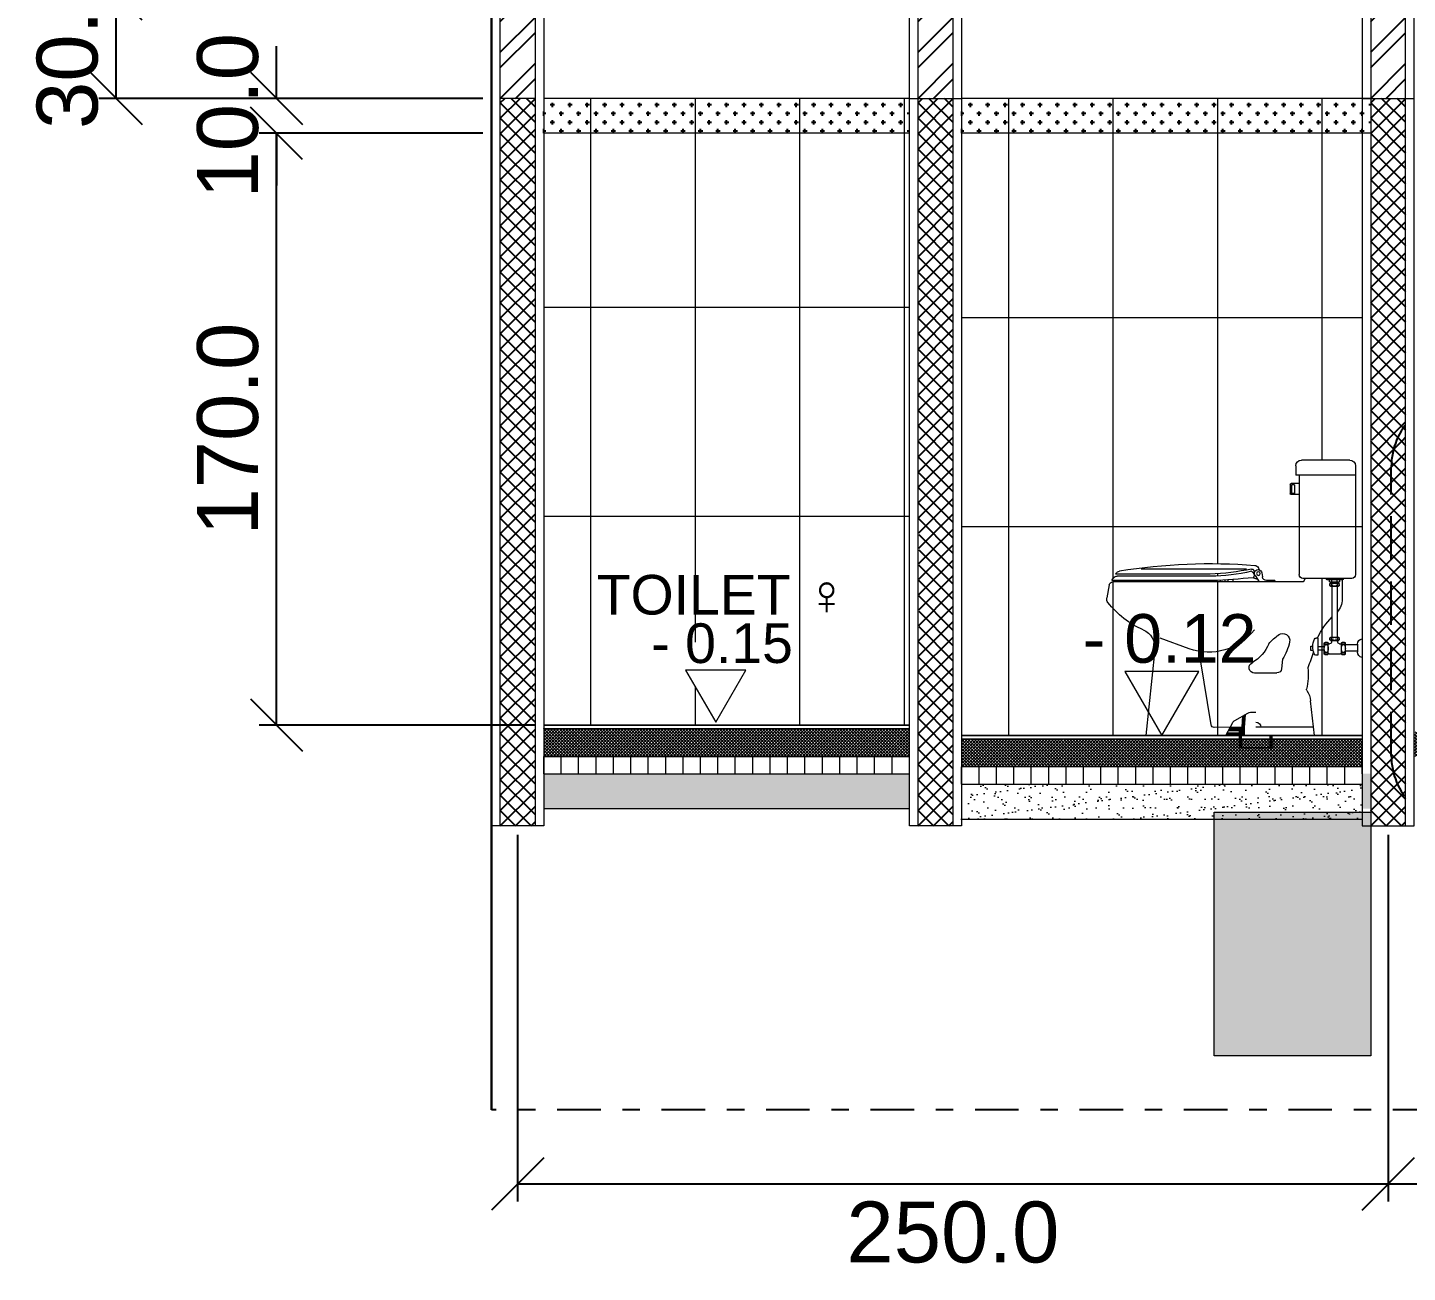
# Model space of a CAD drawing. Header units: inches. Extents: x 249 to 1192, y -18 to 440.
# Drawn here: x 524.47 to 532.4, y 199.57 to 206.72 of the extents above; entities that cross this region are included whole.
import ezdxf
from ezdxf.enums import TextEntityAlignment as Align

# ---------------------------------------------------------------- set-up
doc = ezdxf.new("R2010")
doc.units = ezdxf.units.IN
doc.header["$MEASUREMENT"] = 0
doc.linetypes.add('DASHDOT2', pattern=[0.5, 0.25, -0.125, 0, -0.125])
doc.linetypes.add('HIDDEN', pattern=[0.375, 0.25, -0.125])
for name, color, linetype, lineweight in [('ARSIR BETON', 8, 'Continuous', 0), ('ARSIR KERAMIK', 66, 'Continuous', 25), ('ARSIR WARNA', 66, 'Continuous', 0), ('BALOK', 3, 'Continuous', 20), ('DIMENSI', 85, 'Continuous', 20), ('DINDING', 6, 'Continuous', 0), ('DINDING2', 137, 'Continuous', 20), ('LANTAI', 135, 'Continuous', 9), ('SANITAIR', 6, 'Continuous', 9), ('TEXT (KET. GAMBAR)', 8, 'Continuous', 25), ('TEXT (KET. POTONGAN)', 65, 'Continuous', 30), ('TEXT (KET. RUANG)', 7, 'Continuous', 5)]:
    doc.layers.add(name, color=color, linetype=linetype, lineweight=lineweight)
doc.layers.add('ARSIR DINDING', color=64, linetype='Continuous')
doc.styles.get("Standard").update_dxf_attribs({"font": 'arial.ttf'})
doc.dimstyles.new('UK. GDG PERTEMUAN', dxfattribs={"dimtxt": 0.5, "dimasz": 0.5, "dimexe": 0.5, "dimexo": 0.05, "dimgap": 0.1, "dimtad": 2, "dimdec": 0, "dimlfac": 100, "dimzin": 0, "dimdsep": 46, "dimtxsty": 'Standard', "dimblk": 'OBLIQUE', "dimcen": 0.09, "dimclrd": 8, "dimclre": 256, "dimclrt": 256, "dimadec": 0, "dimazin": 0, "dimtfac": 1, "dimtdec": 0, "dimtofl": 0, "dimtmove": 0, "dimatfit": 3, "dimldrblk": 'OBLIQUE', "dimfxl": 0, "dimtolj": 1, "dimtzin": 0, "dimarcsym": 0})
pattern_1 = [(90, (711.9067, 182.41714), (-0.6, 4e-17), [])]

# ---------------------------------------------------------------- blocks, each defined once
blk = doc.blocks.new('PEIL LANTAI')
at = {"color": 1}
blk.add_lwpolyline([(2106.6594, 1042.5757), (2106.7974, 1042.3367), (2106.9353, 1042.5757)], close=True, dxfattribs=at)
for tag, p in [('RUANG', (2106.8265, 1042.7751)), ('ELEVASI', (2106.8265, 1042.5535))]:
    blk.add_attdef(tag, text='', height=0.1812).set_placement(p, align=Align.BOTTOM_CENTER)
blk = doc.blocks.new('B1')
at = {"layer": 'ARSIR BETON'}
blk.add_hatch(color=256, dxfattribs=at).paths.add_polyline_path([(364.6452, 149.9333), (364.1952, 149.9333), (364.1952, 149.2333), (364.6452, 149.2333)])
at = {"layer": 'BALOK'}
blk.add_lwpolyline([(364.1952, 149.9333), (364.6452, 149.9333), (364.6452, 149.2333), (364.1952, 149.2333)], close=True, dxfattribs=at)
blk = doc.blocks.new('_Oblique')
at = {"color": 0, "linetype": 'ByBlock', "lineweight": -2}
blk.add_line((-0.5, -0.5), (0.5, 0.5), dxfattribs=at)
blk = doc.blocks.new('*D358')
at = {"layer": 'DEFPOINTS', "color": 0}
for p in [(525.9014, 206.1163), (527.1363, 206.1163), (527.4363, 202.7163)]:
    blk.add_point(p, dxfattribs=at)
at = {"layer": 'DIMENSI', "lineweight": -2}
for p, q in [((527.0863, 206.1163), (525.8014, 206.1163)), ((527.3863, 202.7163), (525.8014, 202.7163))]:
    blk.add_line(p, q, dxfattribs=at)
at = {"layer": 'DIMENSI', "color": 8, "lineweight": -2}
blk.add_line((525.9014, 202.7163), (525.9014, 206.1163), dxfattribs=at)
at = {"layer": 'DIMENSI', "color": 8, "lineweight": -2, "xscale": 0.3, "yscale": 0.3, "zscale": 0.3}
for p, rotation in [((525.9014, 206.1163), 90), ((525.9014, 202.7163), 270)]:
    blk.add_blockref('_Oblique', p, dxfattribs=dict(at, rotation=rotation))
at = {"layer": 'DIMENSI', "insert": (525.6227, 204.4163), "char_height": 0.35, "attachment_point": 5, "rotation": 90}
blk.add_mtext('\\A1;170.0', dxfattribs=at)
blk = doc.blocks.new('*D359')
at = {"layer": 'DEFPOINTS', "color": 0}
for p in [(525.9014, 206.3163), (527.1363, 206.3163), (527.1363, 206.1163)]:
    blk.add_point(p, dxfattribs=at)
at = {"layer": 'DIMENSI', "color": 8, "lineweight": -2}
for p, q in [((525.9014, 206.3163), (525.9014, 206.6163)), ((525.9014, 206.1163), (525.9014, 205.8163))]:
    blk.add_line(p, q, dxfattribs=at)
at = {"layer": 'DIMENSI', "lineweight": -2}
for p, q in [((527.0863, 206.3163), (525.8014, 206.3163)), ((527.0863, 206.1163), (525.8014, 206.1163))]:
    blk.add_line(p, q, dxfattribs=at)
at = {"layer": 'DIMENSI', "color": 8, "lineweight": -2, "xscale": 0.3, "yscale": 0.3, "zscale": 0.3}
for p, rotation in [((525.9014, 206.3163), 270), ((525.9014, 206.1163), 90)]:
    blk.add_blockref('_Oblique', p, dxfattribs=dict(at, rotation=rotation))
at = {"layer": 'DIMENSI', "insert": (525.6227, 206.2163), "char_height": 0.35, "attachment_point": 5, "rotation": 90}
blk.add_mtext('\\A1;10.0', dxfattribs=at)
blk = doc.blocks.new('*D360')
at = {"layer": 'DEFPOINTS', "color": 0}
for p in [(524.9803, 206.9163), (527.1363, 206.9163), (527.1363, 206.3163)]:
    blk.add_point(p, dxfattribs=at)
at = {"layer": 'DIMENSI', "lineweight": -2}
for p, q in [((527.0863, 206.9163), (524.8803, 206.9163)), ((527.0863, 206.3163), (524.8803, 206.3163))]:
    blk.add_line(p, q, dxfattribs=at)
at = {"layer": 'DIMENSI', "color": 8, "lineweight": -2}
blk.add_line((524.9803, 206.3163), (524.9803, 206.9163), dxfattribs=at)
at = {"layer": 'DIMENSI', "color": 8, "lineweight": -2, "xscale": 0.3, "yscale": 0.3, "zscale": 0.3}
for p, rotation in [((524.9803, 206.9163), 90), ((524.9803, 206.3163), 270)]:
    blk.add_blockref('_Oblique', p, dxfattribs=dict(at, rotation=rotation))
at = {"layer": 'DIMENSI', "insert": (524.7015, 206.6163), "char_height": 0.35, "attachment_point": 5, "rotation": 90}
blk.add_mtext('\\A1;30.0', dxfattribs=at)
blk = doc.blocks.new('*D370')
at = {"layer": 'DEFPOINTS', "color": 0}
for p in [(527.2863, 202.1363), (532.2858, 202.1363), (532.2858, 200.0799)]:
    blk.add_point(p, dxfattribs=at)
at = {"layer": 'DIMENSI', "lineweight": -2}
for p, q in [((527.2863, 202.0863), (527.2863, 199.9799)), ((532.2858, 202.0863), (532.2858, 199.9799))]:
    blk.add_line(p, q, dxfattribs=at)
at = {"layer": 'DIMENSI', "color": 8, "lineweight": -2}
blk.add_line((527.2863, 200.0799), (532.2858, 200.0799), dxfattribs=at)
at = {"layer": 'DIMENSI', "color": 8, "lineweight": -2, "xscale": 0.3, "yscale": 0.3, "zscale": 0.3, "rotation": 180}
blk.add_blockref('_Oblique', (527.2863, 200.0799), dxfattribs=at)
at = {"layer": 'DIMENSI', "color": 8, "lineweight": -2, "xscale": 0.3, "yscale": 0.3, "zscale": 0.3}
blk.add_blockref('_Oblique', (532.2858, 200.0799), dxfattribs=at)
at = {"layer": 'DIMENSI', "insert": (529.7861, 199.8012), "char_height": 0.35, "attachment_point": 5}
blk.add_mtext('\\A1;250.0', dxfattribs=at)
blk = doc.blocks.new('*D371')
at = {"layer": 'DEFPOINTS', "color": 0}
for p in [(532.2858, 202.1363), (534.5365, 202.1363), (534.5365, 200.0799)]:
    blk.add_point(p, dxfattribs=at)
at = {"layer": 'DIMENSI', "lineweight": -2}
for p, q in [((532.2858, 202.0863), (532.2858, 199.9799)), ((534.5365, 202.0863), (534.5365, 199.9799))]:
    blk.add_line(p, q, dxfattribs=at)
at = {"layer": 'DIMENSI', "color": 8, "lineweight": -2}
blk.add_line((532.2858, 200.0799), (534.5365, 200.0799), dxfattribs=at)
at = {"layer": 'DIMENSI', "color": 8, "lineweight": -2, "xscale": 0.3, "yscale": 0.3, "zscale": 0.3, "rotation": 180}
blk.add_blockref('_Oblique', (532.2858, 200.0799), dxfattribs=at)
at = {"layer": 'DIMENSI', "color": 8, "lineweight": -2, "xscale": 0.3, "yscale": 0.3, "zscale": 0.3}
blk.add_blockref('_Oblique', (534.5365, 200.0799), dxfattribs=at)
at = {"layer": 'DIMENSI', "insert": (533.4111, 199.8012), "char_height": 0.35, "attachment_point": 5}
blk.add_mtext('\\A1;112.5', dxfattribs=at)
blk = doc.blocks.new('*X374')
at = {"color": 0}
for p, q in [((4.37, 0.98), (4.37, 4.92)), ((4.5, 0.98), (4.5, 4.92)), ((4.62, 0.98), (4.62, 4.92)), ((4.75, 0.98), (4.75, 4.92)), ((4.87, 0.98), (4.87, 4.92)), ((14.25, 0.98), (14.25, 4.92)), ((14.38, 0.98), (14.38, 4.92)), ((14.5, 0.98), (14.5, 4.92)), ((14.62, 0.98), (14.62, 4.92)), ((14.75, 0.98), (14.75, 4.92))]:
    blk.add_line(p, q, dxfattribs=at)
blk = doc.blocks.new('*X375')
at = {"color": 0}
for p, q in [((14.25, 4.92), (14.25, 6.42)), ((14.38, 4.92), (14.38, 6.42)), ((14.5, 4.92), (14.5, 6.42)), ((14.62, 4.92), (14.62, 6.42)), ((14.75, 4.92), (14.75, 6.42))]:
    blk.add_line(p, q, dxfattribs=at)
blk = doc.blocks.new('*X376')
at = {"color": 0}
for p, q in [((215.62, 77.26), (215.62, 77.96)), ((215.75, 77.26), (215.75, 77.96)), ((215.87, 77.26), (215.87, 77.96)), ((216, 77.26), (216, 77.96)), ((216.12, 77.26), (216.12, 77.96)), ((216.25, 77.26), (216.25, 77.96)), ((216.37, 77.26), (216.37, 77.96)), ((216.5, 77.26), (216.5, 77.96)), ((216.62, 77.26), (216.62, 77.96)), ((216.75, 77.26), (216.75, 77.96)), ((216.87, 77.26), (216.87, 77.96)), ((217, 77.26), (217, 77.96)), ((217.12, 77.26), (217.12, 77.96)), ((217.25, 77.26), (217.25, 77.96)), ((217.37, 77.26), (217.37, 77.96)), ((217.5, 77.26), (217.5, 77.96)), ((217.62, 77.26), (217.62, 77.96)), ((217.75, 77.26), (217.75, 77.96)), ((217.87, 77.26), (217.87, 77.96)), ((218, 77.26), (218, 77.96)), ((218.12, 77.26), (218.12, 77.96)), ((218.25, 77.26), (218.25, 77.96)), ((218.37, 77.26), (218.37, 77.96)), ((218.5, 77.26), (218.5, 77.96)), ((218.62, 77.26), (218.62, 77.96)), ((218.75, 77.26), (218.75, 77.96)), ((218.87, 77.26), (218.87, 77.96)), ((219, 77.26), (219, 77.96)), ((219.12, 77.26), (219.12, 77.96)), ((219.25, 77.26), (219.25, 77.96)), ((219.37, 77.26), (219.37, 77.96)), ((219.5, 77.26), (219.5, 77.73)), ((219.62, 77.26), (219.62, 77.48))]:
    blk.add_line(p, q, dxfattribs=at)
blk = doc.blocks.new('*X377')
at = {"color": 0}
for p, q in [((213.5, 83.75), (213.66, 83.9)), ((213.55, 83.44), (213.52, 83.46)), ((213.53, 83.42), (213.88, 83.77)), ((213.55, 83.09), (214.11, 83.65)), ((213.72, 82.91), (213.55, 83.08)), ((213.58, 82.76), (214.32, 83.51)), ((213.9, 82.38), (213.58, 82.69)), ((213.6, 82.43), (214.35, 83.18)), ((214.08, 83.26), (213.63, 83.7)), ((213.63, 82.11), (214.37, 82.85)), ((214.08, 81.85), (213.63, 82.29)), ((213.65, 81.78), (214.4, 82.52)), ((213.72, 81.49), (213.67, 81.54)), ((213.68, 81.45), (214.42, 82.2)), ((213.9, 80.96), (213.7, 81.16)), ((213.71, 81.12), (214.45, 81.87)), ((213.73, 80.79), (214.48, 81.54)), ((214.08, 80.43), (213.73, 80.78)), ((213.76, 80.47), (214.5, 81.21)), ((213.78, 80.14), (214.53, 80.88)), ((213.8, 78.39), (215.28, 79.87)), ((213.8, 78.75), (214.92, 79.87)), ((213.8, 79.1), (214.57, 79.87)), ((213.8, 79.45), (214.22, 79.87)), ((213.8, 79.81), (213.86, 79.87)), ((213.8, 78.04), (215.63, 79.87)), ((213.9, 79.55), (213.8, 79.65)), ((214.25, 82.73), (213.81, 83.17)), ((214.25, 81.32), (213.81, 81.76)), ((214.25, 79.9), (213.81, 80.35)), ((213.86, 79.87), (214.55, 80.55)), ((214.42, 82.21), (213.99, 82.64)), ((214.43, 80.79), (213.99, 81.23)), ((214.43, 79.37), (213.99, 79.81)), ((214.33, 83.36), (214.16, 83.53)), ((214.45, 81.82), (214.16, 82.11)), ((214.57, 80.29), (214.16, 80.7)), ((214.22, 79.87), (214.58, 80.23)), ((214.36, 82.97), (214.34, 83)), ((214.48, 81.44), (214.34, 81.58)), ((214.6, 79.91), (214.34, 80.17)), ((214.96, 79.2), (214.52, 79.64)), ((214.57, 79.87), (214.6, 79.9)), ((214.78, 79.73), (214.64, 79.87)), ((214.88, 78.76), (215.99, 79.87)), ((215.31, 79.55), (215, 79.87)), ((215.49, 79.02), (215.05, 79.46)), ((215.23, 78.76), (216.34, 79.87)), ((215.84, 79.37), (215.4, 79.81)), ((215.58, 78.76), (216.69, 79.87)), ((216.37, 79.2), (215.93, 79.64)), ((215.94, 78.76), (217.05, 79.87)), ((216.2, 79.73), (216.06, 79.87)), ((216.29, 78.76), (217.4, 79.87)), ((216.73, 79.55), (216.41, 79.87)), ((216.91, 79.02), (216.46, 79.46)), ((216.64, 78.76), (217.75, 79.87)), ((217.26, 79.37), (216.82, 79.81)), ((217, 78.76), (218.11, 79.87)), ((217.35, 78.76), (218.42, 79.83)), ((217.79, 79.2), (217.35, 79.64)), ((217.61, 79.73), (217.47, 79.87)), ((217.7, 78.76), (218.54, 79.59)), ((218.14, 79.55), (217.82, 79.87)), ((218.32, 79.02), (217.88, 79.46)), ((218.63, 79.41), (218.23, 79.81)), ((214.08, 79.02), (213.8, 79.29)), ((213.8, 77.68), (214.8, 78.68)), ((213.8, 77.33), (214.8, 78.33)), ((213.9, 78.14), (213.8, 78.23)), ((214.08, 77.6), (213.8, 77.88)), ((214.25, 78.49), (213.81, 78.93)), ((214.07, 77.26), (213.81, 77.52)), ((214.43, 77.96), (213.99, 78.4)), ((214.08, 77.26), (214.8, 77.98)), ((214.61, 78.84), (214.16, 79.28)), ((214.61, 77.43), (214.16, 77.87)), ((214.78, 78.31), (214.34, 78.75)), ((214.42, 77.26), (214.34, 77.34)), ((214.44, 77.26), (214.8, 77.62)), ((214.8, 77.94), (214.52, 78.22)), ((215.04, 78.76), (214.7, 79.11)), ((214.8, 77.59), (214.7, 77.69)), ((214.79, 77.26), (214.8, 77.27)), ((215.4, 78.76), (215.23, 78.93)), ((216.02, 78.84), (215.58, 79.28)), ((216.46, 78.76), (216.11, 79.11)), ((216.81, 78.76), (216.64, 78.93)), ((217.44, 78.84), (216.99, 79.28)), ((217.87, 78.76), (217.52, 79.11)), ((218.23, 78.76), (218.05, 78.93)), ((218.06, 78.76), (218.66, 79.36)), ((218.85, 78.84), (218.41, 79.28)), ((218.41, 78.76), (218.78, 79.13)), ((218.77, 78.76), (218.9, 78.89))]:
    blk.add_line(p, q, dxfattribs=at)
blk = doc.blocks.new('KLOS')
for p, q in [((402.14, 130.89), (416.02, 130.89)), ((400.49, 129.24), (400.49, 98)), ((417.67, 129.24), (417.67, 126.56)), ((400.49, 126.56), (417.67, 126.56)), ((416.67, 126.56), (416.67, 98)), ((416.67, 124.19), (418.93, 124.19)), ((417.95, 121.41), (417.95, 123.7)), ((418.06, 123.81), (418.8, 123.81)), ((418.91, 123.7), (418.91, 121.41)), ((419.2, 121.24), (419.2, 123.92)), ((416.67, 120.96), (418.93, 120.96)), ((418.06, 121.3), (418.8, 121.3)), ((428.09, 99.36), (428.39, 99.97)), ((429.41, 98.82), (429.72, 99.31)), ((431.82, 99.57), (462.03, 99.57)), ((401.59, 96.9), (415.57, 96.9)), ((403.98, 96.76), (403.98, 96.9)), ((404.25, 96.48), (408.66, 96.48)), ((404.29, 96.48), (404.29, 90.96)), ((404.99, 95.99), (404.99, 96.48)), ((405.16, 95.83), (407.81, 95.83)), ((407.66, 95.52), (405.35, 95.52)), ((405.65, 95.83), (405.65, 95.52)), ((405.78, 95.83), (405.78, 96.48)), ((407.26, 95.83), (407.26, 96.48)), ((407.36, 95.83), (407.36, 95.52)), ((407.98, 95.99), (407.98, 96.48)), ((408.93, 96.76), (408.93, 96.9)), ((414.94, 96.9), (415.38, 96.05)), ((415.64, 95.89), (470.22, 95.89)), ((423.64, 96.33), (426.02, 96.33)), ((423.64, 96.33), (423.64, 95.89)), ((427.4, 98.54), (427.2, 97.33)), ((429.34, 97.78), (428.11, 95.89)), ((429.82, 97.11), (428.66, 96.73)), ((429.93, 98.65), (429.52, 98.34)), ((435.76, 96.61), (435.76, 95.89)), ((437.12, 96.52), (437.12, 95.89)), ((438.03, 96.46), (438.03, 95.89)), ((439.38, 96.39), (439.38, 95.89)), ((441.56, 96.29), (470.22, 96.29)), ((442.12, 97.56), (468.95, 97.56)), ((442.26, 98.1), (469.17, 98.1)), ((462.36, 96.29), (462.36, 95.89)), ((463.72, 96.29), (463.72, 95.89)), ((464.63, 96.29), (464.63, 95.89)), ((465.99, 96.29), (465.99, 95.89)), ((407.66, 94.65), (405.35, 94.65)), ((405.76, 94.65), (405.76, 79.98)), ((407.24, 94.65), (407.24, 79.98)), ((471.21, 95.06), (471.9, 91.28)), ((398.61, 79.56), (398.61, 74.21)), ((407.66, 79.98), (405.35, 79.98)), ((411.31, 79.78), (411.78, 79.78)), ((411.31, 79.78), (411.31, 74.9)), ((448.24, 76.7), (456.62, 79.72)), ((399.93, 78.03), (399.93, 75.74)), ((399.93, 77.8), (403.4, 77.8)), ((399.93, 75.96), (403.4, 75.96)), ((403.4, 75.24), (403.4, 78.3)), ((404.55, 75.24), (404.55, 78.3)), ((405.1, 78.12), (404.55, 78.12)), ((407.66, 79.11), (405.35, 79.11)), ((405.65, 79.11), (405.65, 78.67)), ((407.36, 79.11), (407.36, 78.67)), ((408.31, 78.12), (407.91, 78.12)), ((408.31, 75.24), (408.31, 78.3)), ((409.45, 75.24), (409.45, 78.3)), ((409.45, 77.28), (411.31, 77.28)), ((409.45, 76.32), (411.31, 76.32)), ((412.64, 76.18), (413.18, 76.18)), ((413.18, 77.45), (412.74, 77.45)), ((413.34, 76.34), (413.34, 77.29)), ((458.13, 76.52), (460.71, 51.79)), ((408.03, 75.24), (404.83, 75.24)), ((411.31, 74.9), (411.86, 74.9)), ((421.45, 73.7), (421.72, 70.97)), ((441.97, 54.81), (445.01, 73.49)), ((423.09, 69.73), (429.52, 69.73)), ((412.31, 51.79), (413.37, 61.74)), ((430.62, 58.44), (429.11, 58.52)), ((435.13, 56.1), (431.42, 58.21)), ((432.35, 54.13), (432.06, 57.84)), ((433.07, 54.13), (432.81, 57.41)), ((412.31, 51.79), (460.71, 51.79)), ((412.57, 54.16), (429.11, 54.14)), ((423.72, 51.79), (434.5, 51.79)), ((424.98, 48.25), (424.98, 51.79)), ((432.35, 51.79), (432.35, 54.13)), ((436.48, 54.13), (432.35, 54.13)), ((433.25, 48.25), (433.25, 53.13)), ((433.25, 53.13), (436.99, 53.13)), ((433.88, 52.41), (437.36, 52.41)), ((437.68, 51.79), (435.84, 55.36)), ((436.48, 54.13), (441.1, 54.12)), ((424.35, 48.25), (433.88, 48.25))]:
    blk.add_line(p, q)
for points in [[(405.35, 95.52, 0.174842), (405.27, 95.49, 0.104178), (405.2, 95.39, 0.064893), (405.15, 95.26, 0.051045), (405.13, 95.08, 0.051045), (405.15, 94.91, 0.064893), (405.2, 94.78, 0.104178), (405.27, 94.68, 0.174842), (405.35, 94.65, 0.174842), (405.42, 94.68, 0.104178), (405.5, 94.78, 0.064893), (405.55, 94.91, 0.051045), (405.56, 95.08, 0.051045), (405.55, 95.26, 0.064893), (405.5, 95.39, 0.104178), (405.42, 95.49, 0.174842)], [(406.51, 95.52, 0.050362), (406.16, 95.48, 0.064195), (405.89, 95.39, 0.103849), (405.69, 95.23, 0.176597), (405.63, 95.08, 0.176597), (405.69, 94.94, 0.103849), (405.89, 94.78, 0.064195), (406.16, 94.69, 0.050362), (406.51, 94.65, 0.050362), (406.87, 94.69, 0.064195), (407.13, 94.78, 0.103849), (407.34, 94.94, 0.176597), (407.39, 95.08, 0.176597), (407.34, 95.23, 0.103849), (407.13, 95.39, 0.064195), (406.87, 95.48, 0.050362)], [(407.66, 95.52, 0.174842), (407.58, 95.49, 0.104178), (407.5, 95.39, 0.064893), (407.46, 95.26, 0.051045), (407.44, 95.08, 0.051045), (407.46, 94.91, 0.064893), (407.5, 94.78, 0.104178), (407.58, 94.68, 0.174842), (407.66, 94.65, 0.174842), (407.73, 94.68, 0.104178), (407.81, 94.78, 0.064893), (407.85, 94.91, 0.051045), (407.87, 95.08, 0.051045), (407.85, 95.26, 0.064893), (407.81, 95.39, 0.104178), (407.73, 95.49, 0.174842)], [(405.35, 79.98, 0.174842), (405.27, 79.95, 0.104178), (405.2, 79.85, 0.064893), (405.15, 79.72, 0.051045), (405.13, 79.55, 0.051045), (405.15, 79.37, 0.064893), (405.2, 79.24, 0.104178), (405.27, 79.14, 0.174842), (405.35, 79.11, 0.174842), (405.42, 79.14, 0.104178), (405.5, 79.24, 0.064893), (405.55, 79.37, 0.051045), (405.56, 79.55, 0.051045), (405.55, 79.72, 0.064893), (405.5, 79.85, 0.104178), (405.42, 79.95, 0.174842)], [(406.51, 79.98, 0.050362), (406.16, 79.94, 0.064195), (405.89, 79.85, 0.103849), (405.69, 79.69, 0.176597), (405.63, 79.55, 0.176597), (405.69, 79.4, 0.103849), (405.89, 79.24, 0.064195), (406.16, 79.15, 0.050362), (406.51, 79.11, 0.050362), (406.87, 79.15, 0.064195), (407.13, 79.24, 0.103849), (407.34, 79.4, 0.176597), (407.39, 79.55, 0.176597), (407.34, 79.69, 0.103849), (407.13, 79.85, 0.064195), (406.87, 79.94, 0.050362)], [(407.66, 79.98, 0.174842), (407.58, 79.95, 0.104178), (407.5, 79.85, 0.064893), (407.46, 79.72, 0.051045), (407.44, 79.55, 0.051045), (407.46, 79.37, 0.064893), (407.5, 79.24, 0.104178), (407.58, 79.14, 0.174842), (407.66, 79.11, 0.174842), (407.73, 79.14, 0.104178), (407.81, 79.24, 0.064893), (407.85, 79.37, 0.051045), (407.87, 79.55, 0.051045), (407.85, 79.72, 0.064893), (407.81, 79.85, 0.104178), (407.73, 79.95, 0.174842)], [(404.55, 78.3, 0.174842), (404.52, 78.39, 0.104178), (404.38, 78.5, 0.064893), (404.21, 78.56, 0.051045), (403.98, 78.58, 0.051045), (403.74, 78.56, 0.064893), (403.57, 78.5, 0.104178), (403.44, 78.39, 0.174842), (403.4, 78.3, 0.174842), (403.44, 78.2, 0.104178), (403.57, 78.09, 0.064893), (403.74, 78.03, 0.051045), (403.98, 78.01, 0.051045), (404.21, 78.03, 0.064893), (404.38, 78.09, 0.104178), (404.52, 78.2, 0.174842)], [(404.55, 76.75, 0.050362), (404.5, 77.23, 0.064195), (404.38, 77.58, 0.103849), (404.17, 77.85, 0.176597), (403.98, 77.92, 0.176597), (403.78, 77.85, 0.103849), (403.57, 77.58, 0.064195), (403.45, 77.23, 0.050362), (403.4, 76.75, 0.050362), (403.45, 76.28, 0.064195), (403.57, 75.93, 0.103849), (403.78, 75.66, 0.176597), (403.98, 75.59, 0.176597), (404.17, 75.66, 0.103849), (404.38, 75.93, 0.064195), (404.5, 76.28, 0.050362)], [(404.55, 75.24, 0.174842), (404.52, 75.33, 0.104178), (404.38, 75.44, 0.064893), (404.21, 75.5, 0.051045), (403.98, 75.52, 0.051045), (403.74, 75.5, 0.064893), (403.57, 75.44, 0.104178), (403.44, 75.33, 0.174842), (403.4, 75.24, 0.174842), (403.44, 75.14, 0.104178), (403.57, 75.03, 0.064893), (403.74, 74.97, 0.051045), (403.98, 74.95, 0.051045), (404.21, 74.97, 0.064893), (404.38, 75.03, 0.104178), (404.52, 75.14, 0.174842)], [(409.45, 78.3, 0.174842), (409.42, 78.39, 0.104178), (409.29, 78.5, 0.064893), (409.11, 78.56, 0.051045), (408.88, 78.58, 0.051045), (408.65, 78.56, 0.064893), (408.47, 78.5, 0.104178), (408.34, 78.39, 0.174842), (408.31, 78.3, 0.174842), (408.34, 78.2, 0.104178), (408.47, 78.09, 0.064893), (408.65, 78.03, 0.051045), (408.88, 78.01, 0.051045), (409.11, 78.03, 0.064893), (409.29, 78.09, 0.104178), (409.42, 78.2, 0.174842)], [(409.45, 76.75, 0.050362), (409.41, 77.23, 0.064195), (409.29, 77.58, 0.103849), (409.07, 77.85, 0.176597), (408.88, 77.92, 0.176597), (408.69, 77.85, 0.103849), (408.47, 77.58, 0.064195), (408.35, 77.23, 0.050362), (408.31, 76.75, 0.050362), (408.35, 76.28, 0.064195), (408.47, 75.93, 0.103849), (408.69, 75.66, 0.176597), (408.88, 75.59, 0.176597), (409.07, 75.66, 0.103849), (409.29, 75.93, 0.064195), (409.41, 76.28, 0.050362)], [(409.45, 75.24, 0.174842), (409.42, 75.33, 0.104178), (409.29, 75.44, 0.064893), (409.11, 75.5, 0.051045), (408.88, 75.52, 0.051045), (408.65, 75.5, 0.064893), (408.47, 75.44, 0.104178), (408.34, 75.33, 0.174842), (408.31, 75.24, 0.174842), (408.34, 75.14, 0.104178), (408.47, 75.03, 0.064893), (408.65, 74.97, 0.051045), (408.88, 74.95, 0.051045), (409.11, 74.97, 0.064893), (409.29, 75.03, 0.104178), (409.42, 75.14, 0.174842)]]:
    blk.add_lwpolyline(points, format="xyb", close=True)
blk.add_circle((428.38, 98.28), 0.526)
for centre, radius, start, end in [((402.14, 129.24), 1.65, 90, 180), ((416.02, 129.24), 1.65, 0, 90), ((418.06, 123.7), 0.11, 90, 180), ((418.8, 123.7), 0.11, 0, 90), ((418.93, 123.92), 0.275, 0, 90), ((418.06, 121.41), 0.11, 180, 270), ((418.8, 121.41), 0.11, 270, 0), ((418.93, 121.24), 0.275, 270, 0), ((428.45, 98.36), 1.06, 326.4313, 170.587), ((429.46, 99.44), 1.2, 94.2196, 153.8291), ((442.3, -58.59), 159.75, 80.6514, 94.6412), ((430.23, 98.98), 0.599, 77.3147, 147.4894), ((446.3, 179.95), 81.94, 258.7836, 267.1715), ((401.59, 98), 1.1, 180, 270), ((404.25, 96.76), 0.275, 180, 270), ((405.16, 95.99), 0.165, 180, 270), ((407.81, 95.99), 0.165, 270, 0), ((408.66, 96.76), 0.275, 270, 360), ((415.64, 96.19), 0.3, 207.077, 270), ((415.57, 98), 1.1, 270, 0), ((426.02, 97.52), 1.2, 270, 350.587), ((430.84, 97.81), 1.23, 112.241, 214.6764), ((449.66, 295.46), 199.34, 264.2898, 267.6727), ((442.16, 147.83), 50.28, 256.4435, 269.958), ((467.95, 97.57), 1.49, 28.1454, 78.5747), ((468.95, 96.36), 1.2, 60.7713, 90), ((469.17, 98.22), 0.12, 270, 28.1454), ((468.68, 95.88), 1.75, 19.0203, 60.7713), ((470.22, 96.41), 0.12, 270, 19.0203), ((470.22, 94.89), 1, 10.3142, 90), ((470.27, 90.98), 1.65, 322.2631, 10.3142), ((409.85, 91), 5.56, 180.417, 222.7003), ((451.51, 105.51), 25.38, 293.0652, 322.2631), ((391.33, 70.44), 22.13, 24.9542, 44.0405), ((398.32, 77.98), 1.61, 1.9066, 79.3868), ((411.78, 79.23), 0.55, 23.7851, 90), ((407.29, 77.25), 5.46, 338.5533, 23.7851), ((421.38, 79.05), 2.02, 54.3193, 191.4486), ((414.69, 69.16), 13.95, 40.0634, 55.7023), ((442.6, 92.2), 16.49, 217.488, 290.009), ((463.6, 77.09), 5.5, 113.0652, 185.9544), ((398.32, 75.79), 1.61, 280.6132, 358.0934), ((404.83, 75.51), 0.275, 180, 270), ((405.1, 78.67), 0.55, 270, 0), ((407.91, 78.67), 0.55, 180, 270), ((408.03, 75.51), 0.275, 270, 0), ((546.21, 119.68), 140.65, 198.1546, 200.152), ((413.18, 77.29), 0.165, 0, 90), ((413.18, 76.34), 0.165, 270, 0), ((434.69, 82.09), 15.67, 192.6887, 212.363), ((435.76, 82.43), 11.24, 202.4297, 239.959), ((411.86, 75.45), 0.55, 270, 338.5533), ((429.5, 71.28), 1.55, 269.2739, 66.1629), ((429.64, 69.15), 15.6, 172.3685, 194.994), ((423.09, 71.11), 1.37, 185.6507, 270), ((419.83, 60.98), 6.51, 145.1098, 173.2448), ((414.08, 64.98), 0.5, 325.1098, 14.994), ((429.13, 54.14), 1.47, 90.6794, 180), ((430.53, 56.65), 1.8, 60.4005, 87.1043), ((434.25, 54.53), 1.8, 27.2582, 60.4005), ((441.1, 55.02), 0.898, 269.9253, 346.5766)]:
    blk.add_arc(centre, radius, start, end)
at = {"xscale": 0.898366, "yscale": 0.898366, "zscale": 0.898366}
for name, p in [('*X377', (240.28, -17.62)), ('*X374', (420.53, 47.37)), ('*X375', (420.53, 47.37)), ('*X376', (240.28, -17.62))]:
    blk.add_blockref(name, p, dxfattribs=at)

msp = doc.modelspace()

# ---------------------------------------------------------------- hatches: boundary and pattern name
at = {"layer": 'ARSIR BETON'}
h = msp.add_hatch(dxfattribs=at)
h.set_pattern_fill('ANSI37', color=256, scale=0.1, style=0)
h.set_pattern_definition([(45, (527.436345, 202.536276), (-0.008838835, 0.008838835), []), (135, (527.436345, 202.536276), (-0.008838835, -0.008838835), [])])
h.paths.add_polyline_path([(532.6358, 202.6963), (532.6358, 202.6763), (532.4358, 202.6763), (532.4358, 202.5363), (539.5868, 202.5363), (539.5868, 202.6943)])
h.paths.add_polyline_path([(529.5359, 202.5363), (529.5359, 202.6963), (527.4363, 202.6963), (527.4363, 202.5363)])
h = msp.add_hatch(dxfattribs=at)
h.set_pattern_fill('ANSI37', color=256, scale=0.1, style=0)
h.set_pattern_definition([(45, (529.835948, 202.476276), (-0.008838835, 0.008838835), []), (135, (529.835948, 202.476276), (-0.008838835, -0.008838835), [])])
h.paths.add_polyline_path([(532.1358, 202.6363), (529.8359, 202.6363), (529.8359, 202.4763), (532.1358, 202.4763)])
h = msp.add_hatch(dxfattribs=at)
h.set_pattern_fill('_USER', color=256, scale=0.1, angle=90, style=0, pattern_type=0)
h.set_pattern_definition([(90, (527.43635, 202.43628), (-0.1, 6e-18), [])])
h.paths.add_polyline_path([(532.4858, 202.5363), (532.4858, 202.4363), (539.5868, 202.4363), (539.5868, 202.5363)])
h.paths.add_polyline_path([(532.1358, 202.5363), (532.1358, 202.4363), (532.1858, 202.4363), (532.1858, 202.5363)])
h.paths.add_polyline_path([(529.5359, 202.4363), (529.5359, 202.5363), (527.4363, 202.5363), (527.4363, 202.4363)])
h = msp.add_hatch(dxfattribs=at)
h.set_pattern_fill('_USER', color=256, scale=0.1, angle=90, style=0, pattern_type=0)
h.set_pattern_definition([(90, (529.83595, 202.37628), (-0.1, 6e-18), [])])
h.paths.add_polyline_path([(532.1358, 202.4763), (529.8359, 202.4763), (529.8359, 202.3763), (532.1358, 202.3763)])
at = {"layer": 'ARSIR DINDING'}
h = msp.add_hatch(dxfattribs=at)
h.set_pattern_fill('ANSI32', color=256, scale=0.5, style=0)
h.set_pattern_definition([(45, (527.18635, 206.31628), (-0.1325825, 0.1325825), []), (45, (527.27473, 206.31628), (-0.1325825, 0.1325825), [])])
h.paths.add_polyline_path([(527.3863, 211.2663), (527.1863, 211.2663), (527.1863, 206.3163), (527.3863, 206.3163)])
h = msp.add_hatch(dxfattribs=at)
h.set_pattern_fill('ANSI32', color=256, scale=0.5, style=0)
h.set_pattern_definition([(45, (532.18576, 206.31628), (-0.132583, 0.132583), []), (45, (532.27415, 206.31628), (-0.132583, 0.132583), [])])
h.paths.add_polyline_path([(532.3858, 209.5163), (532.1858, 209.5163), (532.1858, 206.3163), (532.3858, 206.3163)])
h = msp.add_hatch(dxfattribs=at)
h.set_pattern_fill('ANSI32', color=256, scale=0.5, style=0)
h.set_pattern_definition([(45, (529.58595, 206.31628), (-0.132583, 0.132583), []), (45, (529.67434, 206.31628), (-0.132583, 0.132583), [])])
h.paths.add_polyline_path([(529.7859, 207.2163), (529.5859, 207.2163), (529.5859, 206.3163), (529.7859, 206.3163)])
h = msp.add_hatch(dxfattribs=at)
h.set_pattern_fill('ANSI37', color=256, scale=0.5, angle=90, style=0)
h.set_pattern_definition([(135, (527.186345, 202.136276), (-0.0441942, -0.0441942), []), (225, (527.186345, 202.136276), (0.0441942, -0.0441942), [])])
h.paths.add_polyline_path([(527.3863, 206.3163), (527.1863, 206.3163), (527.1863, 202.1363), (527.3863, 202.1363)])
h = msp.add_hatch(dxfattribs=at)
h.set_pattern_fill('ANSI37', color=256, scale=0.5, angle=90, style=0)
h.set_pattern_definition([(135, (529.58595, 202.136276), (-0.0441942, -0.0441942), []), (225, (529.58595, 202.136276), (0.0441942, -0.0441942), [])])
h.paths.add_polyline_path([(529.7859, 206.3163), (529.5859, 206.3163), (529.5859, 204.3553), (529.6055, 204.3529), (529.5859, 204.3512), (529.5859, 204.3061), (529.6055, 204.3037), (529.5859, 204.302), (529.5859, 204.0845), (529.6055, 204.0821), (529.5859, 204.0803), (529.5859, 203.8284), (529.5911, 203.8284), (529.5911, 203.7652), (529.5859, 202.1363), (529.7859, 202.1363), (529.7859, 204.3475), (529.757, 204.3504), (529.7859, 204.3533), (529.7859, 204.3877), (529.757, 204.3907), (529.7859, 204.3936)])
h = msp.add_hatch(dxfattribs=at)
h.set_pattern_fill('ANSI37', color=256, scale=0.5, angle=90, style=0)
h.set_pattern_definition([(135, (532.18576, 202.136276), (-0.0441942, -0.0441942), []), (225, (532.18576, 202.136276), (0.0441942, -0.0441942), [])])
h.paths.add_polyline_path([(532.3858, 206.3163), (532.1858, 206.3163), (532.1858, 204.3553), (532.2053, 204.3529), (532.1858, 204.3512), (532.1858, 204.3061), (532.2053, 204.3037), (532.1858, 204.302), (532.1858, 204.0845), (532.2053, 204.0821), (532.1858, 204.0803), (532.1858, 203.8284), (532.1909, 203.8284), (532.1909, 203.7652), (532.1858, 202.1363), (532.3858, 202.1363), (532.3858, 204.3475), (532.3568, 204.3504), (532.3858, 204.3533), (532.3858, 204.3877), (532.3568, 204.3907), (532.3858, 204.3936)])
at = {"layer": 'ARSIR KERAMIK'}
h = msp.add_hatch(dxfattribs=at)
h.set_pattern_fill('CROSS', color=256, scale=0.2, angle=90, style=0)
h.set_pattern_definition([(90, (527.436345, 206.116276), (-0.05, 0.05), [0.025, -0.075]), (180, (527.448845, 206.128776), (-0.05, -0.05), [0.025, -0.075])])
h.paths.add_polyline_path([(532.1858, 206.3163), (531.0368, 206.3163), (531.0368, 206.1163), (532.1858, 206.1163)])
h.paths.add_polyline_path([(529.8359, 206.3163), (529.8359, 206.1163), (531.0368, 206.1163), (531.0368, 206.3163)])
h.paths.add_polyline_path([(529.5359, 206.1163), (529.5359, 206.3163), (527.4363, 206.3163), (527.4363, 206.1163)])
at = {"layer": 'ARSIR WARNA'}
h = msp.add_hatch(dxfattribs=at)
h.set_pattern_fill('AR-SAND', color=256, scale=0.05, style=0)
h.set_pattern_definition([(37.5, (527.436345, 202.23628), (-0.00314967, 0.0963412), [0, -0.076, 0, -0.085, 0, -0.08125]), (7.5, (527.43635, 202.23628), (0.0884888, 0.1411073), [0, -0.041, 0, -0.0685, 0, -0.02625]), (327.5, (527.374845, 202.23628), (0.1557071, 0.00028295), [0, -0.025, 0, -0.09, 0, -0.1175]), (317.5, (527.37485, 202.23628), (0.1503063, 0.0438838), [0, -0.0125, 0, -0.059, 0, -0.0675])])
h.paths.add_polyline_path([(532.4858, 202.4363), (532.4858, 202.2363), (539.5868, 202.2363), (539.5868, 202.4363)])
h.paths.add_polyline_path([(532.1358, 202.4363), (532.1358, 202.2363), (532.1858, 202.2363), (532.1858, 202.4363)])
h.paths.add_polyline_path([(529.5359, 202.2363), (529.5359, 202.4363), (527.4363, 202.4363), (527.4363, 202.2363)])
h = msp.add_hatch(dxfattribs=at)
h.set_pattern_fill('AR-SAND', color=256, scale=0.05, style=0)
h.set_pattern_definition([(37.5, (529.83595, 202.17628), (-0.0031497, 0.0963412), [0, -0.076, 0, -0.085, 0, -0.08125]), (7.5, (529.83595, 202.17628), (0.088489, 0.141107), [0, -0.041, 0, -0.0685, 0, -0.02625]), (327.5, (529.77445, 202.17628), (0.155707, 0.000283), [0, -0.025, 0, -0.09, 0, -0.1175]), (317.5, (529.77445, 202.17628), (0.150306, 0.043884), [0, -0.0125, 0, -0.059, 0, -0.0675])])
h.paths.add_polyline_path([(532.1358, 202.3763), (529.8359, 202.3763), (529.8359, 202.1763), (532.1358, 202.1763)])
at = {"layer": 'LANTAI'}
h = msp.add_hatch(dxfattribs=at)
h.set_pattern_fill('_USER', color=256, scale=0.6, angle=90, style=0, pattern_type=0)
h.set_pattern_definition(pattern_1)
h.paths.add_polyline_path([(531.0368, 206.3163), (527.4363, 206.3163), (527.4363, 206.1163), (531.0368, 206.1163)])
h.paths.add_polyline_path([(532.1858, 206.3163), (531.0368, 206.3163), (531.0368, 206.1163), (532.1858, 206.1163)])
h = msp.add_hatch(dxfattribs=at)
h.set_pattern_fill('_USER', color=256, scale=0.6, angle=90, style=0, pattern_type=0)
h.set_pattern_definition(pattern_1)
h.paths.add_polyline_path([(529.5359, 206.1163), (527.4363, 206.1163), (527.4363, 202.7163), (528.4331, 202.7163), (528.1583, 203.1921), (528.7078, 203.1921), (528.4331, 202.7163), (529.5359, 202.7163)])
h.paths.add_polyline_path([(532.1358, 206.1163), (529.8359, 206.1163), (529.8359, 202.6563), (531.3544, 202.6563), (531.3912, 202.7277, -0.145627), (531.4054, 202.7425), (531.4668, 202.7774), (531.4611, 202.7032), (531.4611, 202.6563), (532.1358, 202.6563), (532.1358, 203.1048, -0.351568), (532.1095, 203.1353), (532.1095, 203.1791, -0.370375), (532.1358, 203.2118)])
h.paths.add_polyline_path([(532.0165, 203.1253), (532.0155, 203.1253, 0.114518), (532.0204, 203.1212, -0.176582)], flags=16)
h.paths.add_polyline_path([(532.0324, 203.1776, 0.637438), (532.0225, 203.1729), (532.0191, 203.143, 0.165432), (532.0246, 203.1338, 0.176597), (532.0285, 203.1324, 0.414214), (532.0345, 203.1384), (532.038, 203.1684, 0.163892)], flags=16)
h.paths.add_polyline_path([(532.0239, 203.1918, -0.164012), (532.0383, 203.1892, -0.600688), (532.039, 203.1839, -0.113511), (532.0332, 203.1813, -0.128758), (532.0216, 203.182, -0.244752), (532.0162, 203.1874, -0.159072)], flags=16)
h.paths.add_polyline_path([(531.9343, 203.1776, 0.637438), (531.9244, 203.1729), (531.921, 203.143, 0.165432), (531.9266, 203.1338, 0.176597), (531.9305, 203.1324, 0.414214), (531.9365, 203.1384), (531.9399, 203.1684, 0.163892)], flags=16)
h.paths.add_polyline_path([(531.9943, 203.5193, 0.176597), (531.9954, 203.5223, 0.414214), (531.9909, 203.5268), (531.9683, 203.5294, 0.165432), (531.9613, 203.5252, 0.637438), (531.9648, 203.5177), (531.9875, 203.5152, 0.163892)], flags=0)
h.paths.add_polyline_path([(531.5206, 203.6333, -0.266124), (531.5403, 203.62), (531.5463, 203.6079, -0.2711), (531.56, 203.5913), (531.564, 203.5671, 0.366874), (531.5877, 203.5471), (531.6353, 203.5471), (531.6353, 203.5383), (531.7952, 203.5383, 0.281667), (531.8005, 203.5415), (531.8092, 203.5586), (531.7966, 203.5586, -0.414214), (531.7746, 203.5806), (531.7746, 204.0398), (531.724, 204.0398), (531.724, 204.1044), (531.7746, 204.1044), (531.7746, 204.1517), (531.7547, 204.1517), (531.7547, 204.2053, -0.414214), (531.7877, 204.2383), (532.0653, 204.2383, -0.414214), (532.0982, 204.2053), (532.0982, 203.5806, -0.414214), (532.0763, 203.5586), (532.0285, 203.5586), (532.0285, 203.5502), (532.0223, 203.5502), (532.0223, 203.4414, -0.190386), (531.9928, 203.3651), (531.9928, 203.2202), (532.0031, 203.2202, -0.211029), (532.0045, 203.2063, -0.180791), (532.0018, 203.2029), (531.9609, 203.2029), (531.9609, 203.1939, -0.414214), (531.9499, 203.1829), (531.9401, 203.1829, -0.18783), (531.9235, 203.182, -0.244752), (531.9181, 203.1874, -0.159072), (531.9258, 203.1918, -0.128758), (531.9374, 203.191, -0.335537), (531.9431, 203.1829), (531.9499, 203.1829, 0.414214), (531.9609, 203.1939), (531.9609, 203.2029), (531.9529, 203.2029, -0.211029), (531.9515, 203.2167, -0.180791), (531.9542, 203.2202), (531.9632, 203.2202), (531.9632, 203.3371, 0.081056), (531.8818, 203.22), (531.8818, 203.1186), (531.8709, 203.1186, -0.308372), (531.8607, 203.1256, -0.044256), (531.8552, 203.1441), (531.8412, 203.1441), (531.8412, 203.1696), (531.8532, 203.1696, -0.094752), (531.8624, 203.2096, -0.297234), (531.8725, 203.2161), (531.88, 203.2161, -0.083473), (531.9632, 203.3371), (531.9572, 203.5159, -0.635047), (531.9535, 203.5141, -0.104178), (531.9519, 203.5161, -0.064893), (531.951, 203.5188, -0.198661), (531.9534, 203.5317, -0.284003), (531.9584, 203.5275, -0.155601), (531.9584, 203.517, -0.281596), (531.9534, 203.5128, -0.225593), (531.9515, 203.5275, -0.497679), (531.953, 203.5373, -0.524776), (531.9485, 203.5404), (531.9485, 203.5502), (531.9294, 203.5502), (531.9294, 203.5586), (531.8092, 203.5586), (531.7988, 203.5383), (530.7883, 203.5383), (530.7883, 203.5463), (530.7004, 203.5463, -0.208755), (530.7174, 203.5686, -0.12823), (530.729, 203.5717), (531.2656, 203.5717, 0.059037), (531.5006, 203.5997, -0.110998), (531.5095, 203.5935), (531.5177, 203.5874, -0.116467), (531.5198, 203.5969), (531.5136, 203.6067, 0.302195), (531.5014, 203.6121, -0.036708), (531.2629, 203.5826), (530.721, 203.5826, -0.277545), (530.7452, 203.6017, -0.060946)], flags=16)
h.paths.add_polyline_path([(531.7491, 204.0968), (531.7491, 204.0465), (531.7299, 204.0465), (531.7299, 204.0968)], flags=0)
h.paths.add_polyline_path([(531.551, 203.5861, -1), (531.53, 203.5861, -1)], flags=0)
h.paths.add_polyline_path([(532.0045, 203.517, -0.281596), (531.9996, 203.5128, -0.225593), (531.9977, 203.5275, -0.326195), (532.0036, 203.5318), (532.0024, 203.5319, -0.229219)], flags=0)
h.paths.add_polyline_path([(531.657, 203.2343, -0.700054), (531.7197, 203.1915, -0.084448), (531.6791, 203.0945), (531.6737, 203.04, -0.385614), (531.6463, 203.0152), (531.5184, 203.0152, -0.816227), (531.5054, 203.0746, 0.16524), (531.6007, 203.1834, -0.068334)], flags=16)
h.paths.add_polyline_path([(531.9707, 203.2194, -0.050362), (531.9778, 203.2202, -0.076347), (531.9885, 203.2183, -0.213315), (531.9962, 203.2115, -0.173845), (531.9903, 203.2054, -0.064195), (531.9849, 203.2036, -0.050362), (531.9778, 203.2029, -0.076347), (531.9672, 203.2047, -0.213315), (531.9595, 203.2115, -0.173845), (531.9654, 203.2176, -0.064195)], flags=0)
h.paths.add_polyline_path([(531.9258, 203.1305, -0.128758), (531.9374, 203.1298, -0.244752), (531.9428, 203.1244, -0.159072), (531.9351, 203.12, -0.128758), (531.9235, 203.1207, -0.244752), (531.9181, 203.1262, -0.159072)], flags=16)
h.paths.add_polyline_path([(527.2303, 203.4697), (529.7517, 203.4697), (529.7517, 204.1862), (527.2303, 204.1862)], flags=9)
h.paths.add_polyline_path([(527.7544, 203.1565), (529.2276, 203.1565), (529.2276, 203.7091), (527.7544, 203.7091)], flags=24)
h = msp.add_hatch(dxfattribs=at)
h.set_pattern_fill('_USER', color=256, scale=1.2, style=0, pattern_type=0)
h.set_pattern_definition([(0, (527.2303, 202.7163), (0, 1.2), [])])
h.paths.add_polyline_path([(529.5359, 206.1163), (527.4363, 206.1163), (527.4363, 202.7163), (528.4331, 202.7163), (528.1583, 203.1921), (528.7078, 203.1921), (528.4331, 202.7163), (529.5359, 202.7163)])
h = msp.add_hatch(dxfattribs=at)
h.set_pattern_fill('_USER', color=256, scale=1.2, style=0, pattern_type=0)
h.set_pattern_definition([(0, (529.836, 202.6563), (0, 1.2), [])])
h.paths.add_polyline_path([(531.0368, 206.1163), (529.8359, 206.1163), (529.8359, 202.6563), (531.0368, 202.6563)])
h.paths.add_polyline_path([(532.1358, 206.1163), (531.0368, 206.1163), (531.0368, 202.6563), (532.1358, 202.6563)])

# ---------------------------------------------------------------- linework, layer by layer
at = {"linetype": 'DASHDOT2'}
msp.add_lwpolyline([(527.1363, 223.797), (540.9632, 223.797), (540.9632, 200.5056), (527.1363, 200.5056)], close=True, dxfattribs=at)
at = {"layer": 'DIMENSI'}
for points in [[(527.4363, 202.6963), (529.5359, 202.6963)], [(529.8359, 202.6363), (532.1358, 202.6363)], [(529.5359, 202.5363), (527.4363, 202.5363)], [(532.1358, 202.4763), (529.8359, 202.4763)]]:
    msp.add_lwpolyline(points, dxfattribs=at)
at = {"layer": 'DINDING'}
msp.add_lwpolyline([(527.1363, 211.2663), (527.4363, 211.2663), (527.4363, 202.1363), (527.1363, 202.1363)], close=True, dxfattribs=at)
for points in [[(532.1358, 209.5163), (532.1358, 202.1363), (532.4358, 202.1363), (532.4358, 209.5163)], [(529.8359, 207.2163), (529.8359, 202.1363), (529.5359, 202.1363), (529.5359, 207.2163)], [(527.3863, 206.3163), (527.1863, 206.3163)], [(529.5359, 206.3163), (529.8359, 206.3163)], [(532.1358, 206.3163), (532.4358, 206.3163)]]:
    msp.add_lwpolyline(points, dxfattribs=at)
at = {"layer": 'DINDING2'}
msp.add_lwpolyline([(527.1863, 211.2663), (527.3863, 211.2663), (527.3863, 202.1363), (527.1863, 202.1363)], close=True, dxfattribs=at)
for points in [[(532.1858, 209.5163), (532.1858, 202.1363), (532.3858, 202.1363), (532.3858, 206.9695)], [(529.7859, 207.2163), (529.7859, 202.1363), (529.5859, 202.1363), (529.5859, 207.2163)]]:
    msp.add_lwpolyline(points, dxfattribs=at)
at = {"layer": 'LANTAI'}
for points in [[(529.5359, 206.3163), (527.4363, 206.3163)], [(532.1858, 206.3163), (529.8359, 206.3163)], [(529.5359, 206.1163), (527.4363, 206.1163)], [(532.1858, 206.1163), (529.8359, 206.1163)], [(527.4363, 202.7163), (529.5359, 202.7163)], [(529.5359, 202.7163), (527.4363, 202.7163), (527.4363, 202.2363), (529.5359, 202.2363)], [(527.4363, 202.6963), (529.5359, 202.6963)], [(527.4363, 202.6963), (529.5359, 202.6963)], [(529.8359, 202.6563), (532.1358, 202.6563)], [(532.1358, 202.6563), (529.8359, 202.6563)], [(529.8359, 202.6363), (532.1358, 202.6363)], [(529.8359, 202.6363), (532.1358, 202.6363)], [(527.4363, 202.5363), (529.5359, 202.5363)], [(527.4363, 202.4363), (529.5359, 202.4363)], [(529.8359, 202.3763), (532.1358, 202.3763)], [(529.8359, 202.1763), (532.1358, 202.1763)]]:
    msp.add_lwpolyline(points, dxfattribs=at)
at = {"layer": 'TEXT (KET. GAMBAR)', "color": 3, "linetype": 'HIDDEN'}
msp.add_lwpolyline([(532.7039, 204.5997), (533.445, 204.5997, -0.414214), (533.845, 204.1997), (533.845, 202.5413, -0.414214), (533.445, 202.1413), (532.7039, 202.1413, -0.414214), (532.3039, 202.5413), (532.3039, 204.1997, -0.414214)], format="xyb", close=True, dxfattribs=at)
at = {"layer": 'TEXT (KET. POTONGAN)'}
msp.add_lwpolyline([(527.1363, 200.5056), (527.1363, 212.3966)], dxfattribs=at)

# ---------------------------------------------------------------- block references
at = {"xscale": 2, "yscale": 2, "zscale": 2}
msp.add_blockref('B1', (-197.1047, -97.6503), dxfattribs=at)
at = {"layer": 'SANITAIR', "xscale": -0.02, "yscale": 0.02, "zscale": 0.02}
msp.add_blockref('KLOS', (540.108, 201.6206), dxfattribs=at)
at = {"layer": 'TEXT (KET. RUANG)', "xscale": 1.256272712888423, "yscale": 1.256272712888423, "zscale": 1.256272712888423}
msp.add_blockref('PEIL LANTAI', (-2118.2881, -1106.7271), dxfattribs=at).add_auto_attribs({'ELEVASI': '- 0.15', 'RUANG': 'TOILET ♀'})
at = {"layer": 'TEXT (KET. RUANG)'}
ref = msp.add_blockref('PEIL LANTAI', (-2716.3851, -1403.9785), dxfattribs=dict(at, xscale=1.541377923463185, yscale=1.541377923463185, zscale=1.541377923463185))
ref.add_attrib('ELEVASI', '- 0.12', dxfattribs={"layer": '0', "height": 0.27932}).set_placement((531.0307, 202.9904), align=Align.BOTTOM_CENTER)

# ---------------------------------------------------------------- dimensions: what is measured, and where the dimension line sits
at = {"layer": 'DIMENSI'}
for base, p1, p2, picture, middle in [((524.9803, 206.9163), (527.1363, 206.3163), (527.1363, 206.9163), '*D360', (524.9803, 206.6163)), ((525.9014, 206.3163), (527.1363, 206.1163), (527.1363, 206.3163), '*D359', (525.9014, 206.2163))]:
    dim = msp.add_linear_dim(base=base, p1=p1, p2=p2, angle=90, dimstyle='UK. GDG PERTEMUAN', override={"dimtxt": 0.35, "dimasz": 0.3, "dimexe": 0.1, "dimdec": 1, "dimlfac": 50}, dxfattribs=at)
    dim.commit()
    dim.dimension.update_dxf_attribs({"geometry": picture, "text_midpoint": middle, "dimtype": 160})
dim = msp.add_linear_dim(base=(525.9014, 206.1163), p1=(527.4363, 202.7163), p2=(527.1363, 206.1163), angle=90, dimstyle='UK. GDG PERTEMUAN', override={"dimtxt": 0.35, "dimasz": 0.3, "dimexe": 0.1, "dimdec": 1, "dimlfac": 50}, dxfattribs=at)
dim.commit()
dim.dimension.update_dxf_attribs({"geometry": '*D358', "text_midpoint": (525.6227, 204.4163)})
for base, p1, p2, picture, middle in [((532.2858, 200.0799), (527.2863, 202.1363), (532.2858, 202.1363), '*D370', (529.7861, 199.8012)), ((534.5365, 200.0799), (532.2858, 202.1363), (534.5365, 202.1363), '*D371', (533.4111, 199.8012))]:
    dim = msp.add_linear_dim(base=base, p1=p1, p2=p2, dimstyle='UK. GDG PERTEMUAN', override={"dimtxt": 0.35, "dimasz": 0.3, "dimexe": 0.1, "dimdec": 1, "dimlfac": 50}, dxfattribs=at)
    dim.commit()
    dim.dimension.update_dxf_attribs({"geometry": picture, "text_midpoint": middle})

doc.saveas('drawing.dxf')
